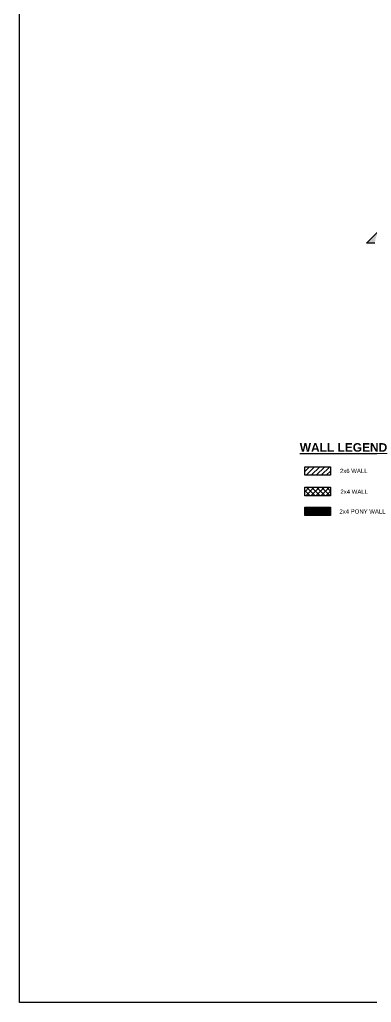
# Model space of a CAD drawing. Header units: inches. Extents: x -350 to 3672, y -1325 to 3943.
# Drawn here: x -308 to -61, y -417 to 272 of the extents above; entities that cross this region are included whole.
import ezdxf

# ---------------------------------------------------------------- set-up
doc = ezdxf.new("R2010")
doc.units = ezdxf.units.IN
doc.header["$MEASUREMENT"] = 0
doc.layers.add('F.P. - Dim & Labels', color=7, linetype='Continuous')
doc.layers.add('F.P. - Wall Legend', color=7, linetype='Continuous')
doc.styles.get("Standard").update_dxf_attribs({"font": 'arial.ttf'})

msp = doc.modelspace()

# ---------------------------------------------------------------- hatches: boundary and pattern name
at = {"layer": 'F.P. - Dim & Labels', "transparency": 33554559}
h = msp.add_hatch(color=256, dxfattribs=at)
h.dxf.hatch_style = 1
h.paths.add_polyline_path([(-64.89918, 115.62592), (-58.89918, 115.62592, -1), (-34.89918, 115.62592), (-28.89918, 115.62592), (-46.89918, 133.62592)])
at = {"layer": 'F.P. - Wall Legend', "transparency": 33554508}
h = msp.add_hatch(dxfattribs=at)
h.set_pattern_fill('ANSI31', color=256, scale=20)
h.set_pattern_definition([(45, (-613.3658, 15.816), (-1.767767, 1.767767), [])])
h.paths.add_polyline_path([(-108.18329, -41.29683), (-108.18329, -47.29683), (-90.18329, -47.29683), (-90.18329, -41.29683)])
h = msp.add_hatch(dxfattribs=at)
h.set_pattern_fill('ANSI37', color=256, scale=20)
h.set_pattern_definition([(45, (-613.3658, 15.816), (-1.767767, 1.767767), []), (135, (-613.3658, 15.816), (-1.767767, -1.767767), [])])
h.paths.add_polyline_path([(-90.18329, -61.69457), (-90.18329, -55.69457), (-108.18329, -55.69457), (-108.18329, -61.69457)])
h = msp.add_hatch(dxfattribs=at)
h.set_pattern_fill('GRATE', color=256, scale=30)
h.paths.add_polyline_path([(-90.18329, -75.57748), (-90.18329, -69.57748), (-108.18329, -69.57748), (-108.18329, -75.57748)])

# ---------------------------------------------------------------- linework, layer by layer
at = {"color": 3}
msp.add_lwpolyline([(-308.48011, 425.67957), (740.85594, 425.67957), (740.85594, -417.01679), (-308.48011, -417.01679)], close=True, dxfattribs=at)
at = {"layer": 'F.P. - Dim & Labels'}
msp.add_lwpolyline([(-58.89918, 115.62592), (-64.89918, 115.62592), (-46.89918, 133.62592), (-28.89918, 115.62592), (-34.89918, 115.62592)], dxfattribs=at)
at = {"layer": 'F.P. - Wall Legend'}
for points in [[(-108.18329, -41.29683), (-90.18329, -41.29683), (-90.18329, -47.29683), (-108.18329, -47.29683), (-108.18329, -41.29683)], [(-108.18329, -55.69457), (-90.18329, -55.69457), (-90.18329, -61.69457), (-108.18329, -61.69457), (-108.18329, -55.69457)], [(-108.18329, -69.57748), (-90.18329, -69.57748), (-90.18329, -75.57748), (-108.18329, -75.57748), (-108.18329, -69.57748)]]:
    msp.add_lwpolyline(points, dxfattribs=at)

# ---------------------------------------------------------------- texts
at = {"layer": 'F.P. - Wall Legend', "char_height": 6, "attachment_point": 1}
for s, insert in [('\\pxqc;{\\fArial|b1|i0|c0|p34;\\LWALL LEGEND}', (-116.05144, -24.72693)), ('\\pxqc;{\\H0.5x;2x6 WALL}', (-108.85957, -42.71353)), ('\\pxqc;{\\H0.5x;2x4 WALL}', (-108.53599, -57.26332)), ('\\pxqc;{\\H0.5x;          2x4 PONY WALL}', (-108.53599, -71.14622))]:
    msp.add_mtext_dynamic_manual_height_columns(s, width=70.1010121, gutter_width=1, heights=[0], dxfattribs=dict(at, insert=insert))

doc.saveas('drawing.dxf')
